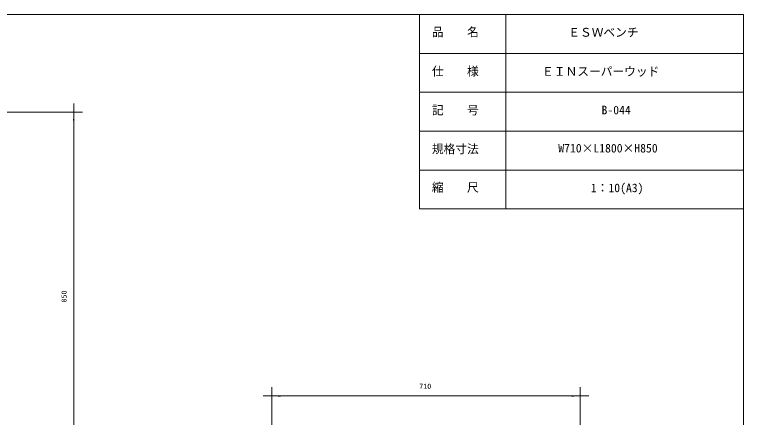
# Model space of a CAD drawing. Units: millimetres, scale not verified. Extents: x -1950 to 1950, y -1375 to 1375.
# Drawn here: x 263 to 1950, y 442 to 1375 of the extents above; entities that cross this region are included whole.
import ezdxf
from ezdxf.enums import TextEntityAlignment as Align

# ---------------------------------------------------------------- set-up
doc = ezdxf.new("R2010")
doc.units = ezdxf.units.MM
doc.header["$LTSCALE"] = 10
doc.layers.add('0-1_IMPORTED', color=30, linetype='Continuous', lineweight=18)
doc.styles.add('ＭＳ ゴシック', font='')
doc.styles.get('ＭＳ ゴシック').set_extended_font_data('MS Gothic')

msp = doc.modelspace()

# ---------------------------------------------------------------- linework, layer by layer
at = {"layer": '0-1_IMPORTED'}
for p, q in [((1200, 1375), (1200, 925)), ((1400, 1375), (1400, 925)), ((1950, 1285), (1200, 1285)), ((1950, 1195), (1200, 1195)), ((1950, 1105), (1200, 1105)), ((1950, 1015), (1200, 1015)), ((1950, 925), (1200, 925))]:
    msp.add_line(p, q, dxfattribs=at)
at = {"layer": '0-1_IMPORTED', "color": 1}
for p, q in [((400, 1169), (400, 1149)), ((192, 1149), (420, 1149)), ((400, 1149), (400, 299)), ((858.75, -25.32), (858.75, 511.77)), ((1571.95, 385.29), (1571.95, 511.77)), ((838.75, 491.77), (858.75, 491.77)), ((858.75, 491.77), (1571.95, 491.77)), ((1571.95, 491.77), (1591.95, 491.77))]:
    msp.add_line(p, q, dxfattribs=at)
at = {"layer": '0-1_IMPORTED'}
msp.add_lwpolyline([(-1950, 1375), (1950, 1375), (1950, -1375), (-1950, -1375)], close=True, dxfattribs=at)
at = {"layer": '0-1_IMPORTED', "color": 1}
for points in [[(400, 1149), (401.75, 1129), (398.25, 1129)], [(858.75, 491.77), (878.75, 493.52), (878.75, 490.02)], [(1571.95, 491.77), (1551.95, 490.02), (1551.95, 493.52)]]:
    msp.add_solid(points, dxfattribs=at)

# ---------------------------------------------------------------- texts
at = {"layer": '0-1_IMPORTED', "color": 7, "style": 'ＭＳ ゴシック'}
for s, height, p in [('品\u3000\u3000名', 19.9, (1228.87, 1318.69)), ('ＥＳＷベンチ', 19.9, (1544.54, 1317.72)), ('仕\u3000\u3000様', 19.9, (1228.87, 1227.72)), ('ＥＩＮスーパーウッド', 19.9, (1483.98, 1227.25)), ('記\u3000\u3000号', 19.9, (1228.87, 1137.72)), ('B-044', 19.9, (1621.57, 1138.02)), ('規格寸法', 19.9, (1228.87, 1047.72)), ('W710×L1800×H850', 19.9, (1521.41, 1049.66)), ('縮\u3000\u3000尺', 19.9, (1228.87, 958.69)), ('1：10(A3)', 19.9, (1596.81, 957.72)), ('710', 11.94, (1199.48, 504.73))]:
    msp.add_text(s, height=height, dxfattribs=at).set_placement(p, align=Align.BOTTOM_LEFT)
msp.add_text('850', height=11.94, rotation=90, dxfattribs=at).set_placement((387.04, 708.13), align=Align.BOTTOM_LEFT)

doc.saveas('drawing.dxf')
